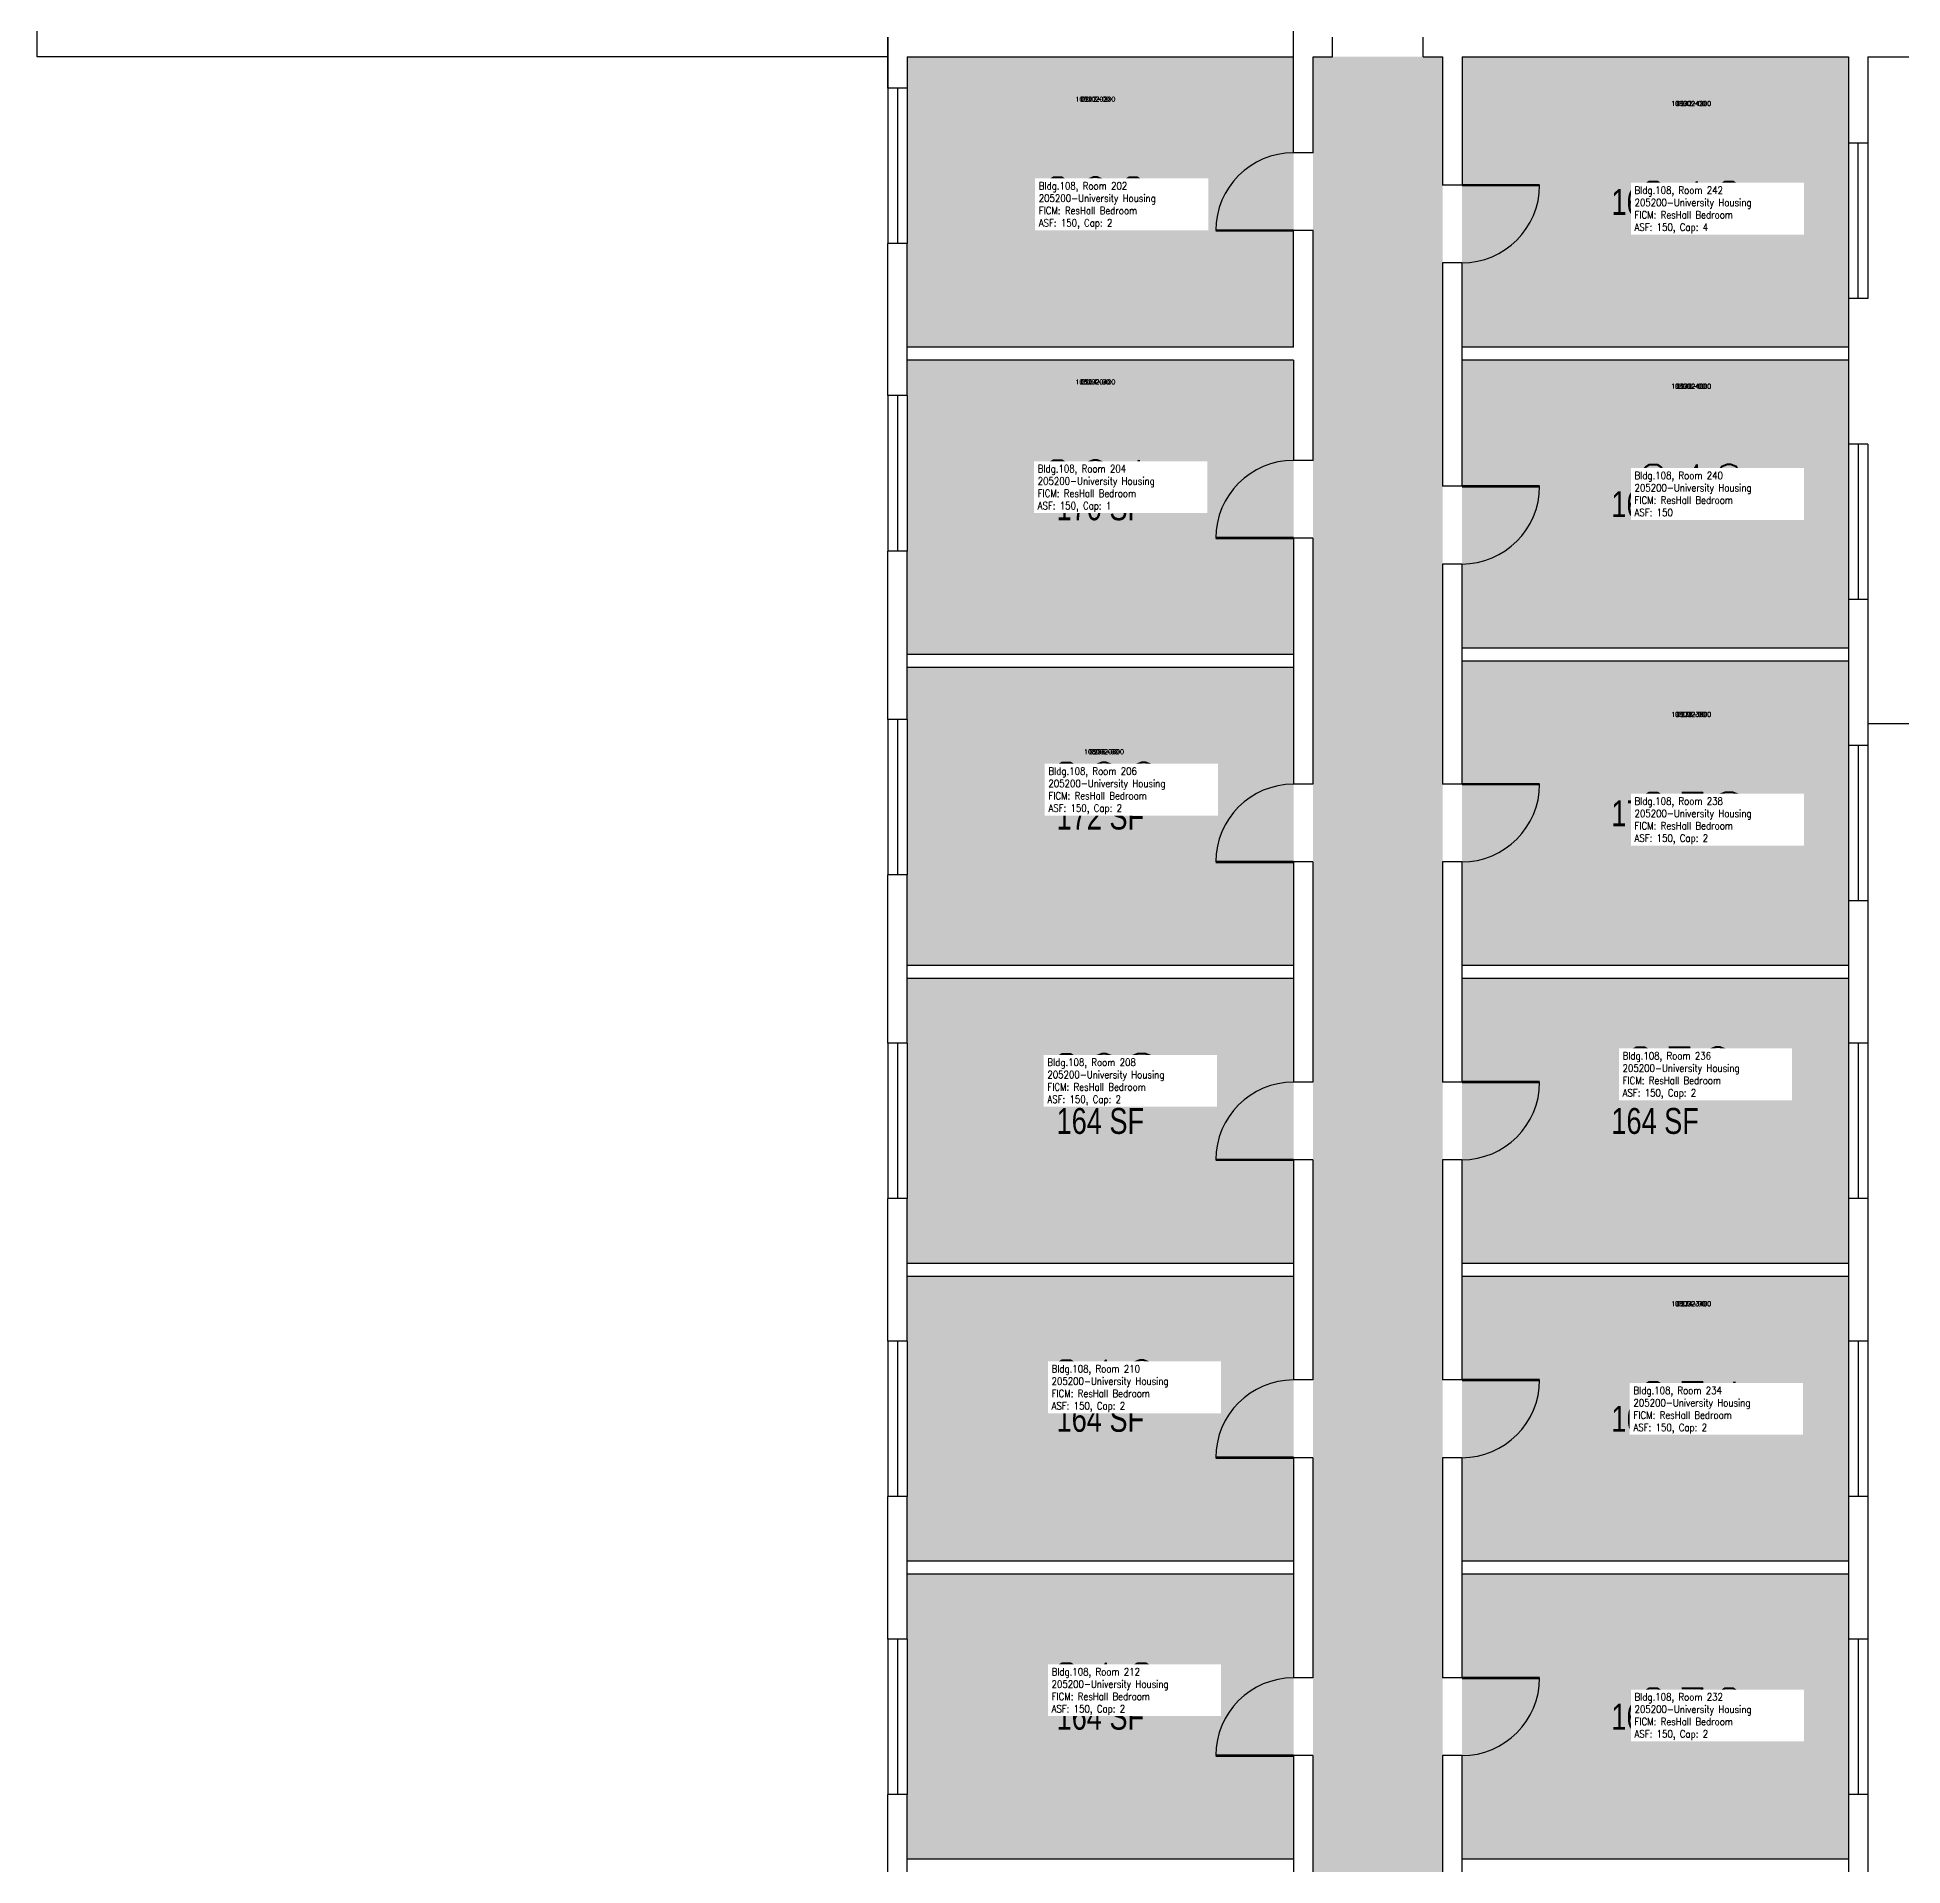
# Model space of a CAD drawing. Header units: inches. Extents: x -394 to 1224, y 0 to 3729.
# Drawn here: x -394 to 470, y 938 to 1785 of the extents above; entities that cross this region are included whole.
import ezdxf
from ezdxf.enums import TextEntityAlignment as Align

# ---------------------------------------------------------------- set-up
doc = ezdxf.new("R2010")
doc.units = ezdxf.units.IN
doc.header["$LTSCALE"] = 0.25
doc.header["$MEASUREMENT"] = 0
for name, color, linetype in [('A-DOOR', 2, 'CONTINUOUS'), ('A-GLAZ', 1, 'CONTINUOUS'), ('A-GLAZ-SILL', 2, 'CONTINUOUS'), ('A-IDEN-RNUM', 7, 'CONTINUOUS'), ('A-IDEN-SNUM', 4, 'CONTINUOUS'), ('A-IDEN-VNUM', 4, 'CONTINUOUS'), ('A-ROOF', 2, 'CONTINUOUS'), ('A-WALL', 5, 'CONTINUOUS'), ('AREA-TEXT', 3, 'CONTINUOUS'), ('Rooms-Category-Color', 7, 'CONTINUOUS'), ('Rooms-College-Color', 7, 'CONTINUOUS'), ('Rooms-Department-Color', 7, 'CONTINUOUS'), ('Rooms-Division-Color', 7, 'CONTINUOUS'), ('Rooms-Information', 7, 'CONTINUOUS')]:
    doc.layers.add(name, color=color, linetype=linetype)
doc.styles.add('AREA', font='arial.ttf', dxfattribs={"width": 0.75, "height": 24})
doc.styles.add('ROOMSNUMBER', font='SIMPLEX.shx', dxfattribs={"height": 0.18})
doc.styles.add('ROOMVNUMBER', font='simplex.shx', dxfattribs={"width": 0.85})

msp = doc.modelspace()

# ---------------------------------------------------------------- hatches: boundary and pattern name
at = {"layer": 'Rooms-Category-Color', "true_color": 0x728ef3}
for points in [[(188, 1776), (9, 1776), (9, 1747.99), (9, 1675.99), (9, 1641.5), (187.96, 1641.5)], [(445.08, 1666.5), (445.08, 1738.5), (445.08, 1776), (266.04, 1776), (265.96, 1641.5), (445, 1641.5)], [(187.96, 1635.5), (9, 1635.5), (9, 1605.5), (9, 1533.5), (9, 1499.01), (187.96, 1499.01)], [(445, 1526), (445, 1598), (445, 1635.5), (265.96, 1635.5), (265.96, 1502.01), (445, 1502.01)], [(445, 1385), (445, 1457), (445, 1496.01), (265.96, 1496), (265.96, 1355), (445, 1355)], [(187.96, 1493.01), (9, 1493.01), (9, 1469.01), (9, 1397.01), (9, 1355), (187.96, 1355)], [(187.96, 1349), (9, 1349), (9, 1319), (9, 1247), (9, 1217), (187.96, 1217)], [(445, 1247), (445, 1319), (445, 1349), (265.96, 1349), (265.96, 1217), (445, 1217)], [(187.96, 1211), (9, 1211), (9, 1181), (9, 1109), (9, 1079), (187.96, 1079)], [(445, 1109), (445, 1181), (445, 1211), (265.96, 1211), (265.96, 1079), (445, 1079)], [(187.96, 1073), (9, 1073), (9, 1043), (9, 971), (9, 941), (187.96, 941)], [(445, 971), (445, 1043), (445, 1073), (265.96, 1073), (265.96, 941), (445, 941)]]:
    msp.add_hatch(color=171, dxfattribs=at).paths.add_polyline_path(points)
at = {"layer": 'Rooms-Category-Color', "true_color": 0xadadad}
msp.add_hatch(color=253, dxfattribs=at).paths.add_polyline_path([(257.04, 1776), (196.96, 1776), (196.96, 1773), (196.96, 155), (197, 155), (197, 9), (257, 9), (256.96, 527), (268.96, 527), (268.96, 556), (256.96, 556), (257.04, 1776)])
at = {"layer": 'Rooms-College-Color', "true_color": 0xadadad}
for points in [[(188, 1776), (9, 1776), (9, 1747.99), (9, 1675.99), (9, 1641.5), (187.96, 1641.5)], [(257.04, 1776), (196.96, 1776), (196.96, 1773), (196.96, 155), (197, 155), (197, 9), (257, 9), (256.96, 527), (268.96, 527), (268.96, 556), (256.96, 556), (257.04, 1776)], [(445.08, 1666.5), (445.08, 1738.5), (445.08, 1776), (266.04, 1776), (265.96, 1641.5), (445, 1641.5)], [(187.96, 1635.5), (9, 1635.5), (9, 1605.5), (9, 1533.5), (9, 1499.01), (187.96, 1499.01)], [(445, 1526), (445, 1598), (445, 1635.5), (265.96, 1635.5), (265.96, 1502.01), (445, 1502.01)], [(445, 1385), (445, 1457), (445, 1496.01), (265.96, 1496), (265.96, 1355), (445, 1355)], [(187.96, 1493.01), (9, 1493.01), (9, 1469.01), (9, 1397.01), (9, 1355), (187.96, 1355)], [(187.96, 1349), (9, 1349), (9, 1319), (9, 1247), (9, 1217), (187.96, 1217)], [(445, 1247), (445, 1319), (445, 1349), (265.96, 1349), (265.96, 1217), (445, 1217)], [(187.96, 1211), (9, 1211), (9, 1181), (9, 1109), (9, 1079), (187.96, 1079)], [(445, 1109), (445, 1181), (445, 1211), (265.96, 1211), (265.96, 1079), (445, 1079)], [(187.96, 1073), (9, 1073), (9, 1043), (9, 971), (9, 941), (187.96, 941)], [(445, 971), (445, 1043), (445, 1073), (265.96, 1073), (265.96, 941), (445, 941)]]:
    msp.add_hatch(color=253, dxfattribs=at).paths.add_polyline_path(points)
at = {"layer": 'Rooms-Department-Color', "true_color": 0x604aed}
for points in [[(188, 1776), (9, 1776), (9, 1747.99), (9, 1675.99), (9, 1641.5), (187.96, 1641.5)], [(445.08, 1666.5), (445.08, 1738.5), (445.08, 1776), (266.04, 1776), (265.96, 1641.5), (445, 1641.5)], [(187.96, 1635.5), (9, 1635.5), (9, 1605.5), (9, 1533.5), (9, 1499.01), (187.96, 1499.01)], [(445, 1526), (445, 1598), (445, 1635.5), (265.96, 1635.5), (265.96, 1502.01), (445, 1502.01)], [(445, 1385), (445, 1457), (445, 1496.01), (265.96, 1496), (265.96, 1355), (445, 1355)], [(187.96, 1493.01), (9, 1493.01), (9, 1469.01), (9, 1397.01), (9, 1355), (187.96, 1355)], [(187.96, 1349), (9, 1349), (9, 1319), (9, 1247), (9, 1217), (187.96, 1217)], [(445, 1247), (445, 1319), (445, 1349), (265.96, 1349), (265.96, 1217), (445, 1217)], [(187.96, 1211), (9, 1211), (9, 1181), (9, 1109), (9, 1079), (187.96, 1079)], [(445, 1109), (445, 1181), (445, 1211), (265.96, 1211), (265.96, 1079), (445, 1079)], [(187.96, 1073), (9, 1073), (9, 1043), (9, 971), (9, 941), (187.96, 941)], [(445, 971), (445, 1043), (445, 1073), (265.96, 1073), (265.96, 941), (445, 941)]]:
    msp.add_hatch(color=173, dxfattribs=at).paths.add_polyline_path(points)
at = {"layer": 'Rooms-Department-Color', "true_color": 0xacacac}
msp.add_hatch(color=253, dxfattribs=at).paths.add_polyline_path([(257.04, 1776), (196.96, 1776), (196.96, 1773), (196.96, 155), (197, 155), (197, 9), (257, 9), (256.96, 527), (268.96, 527), (268.96, 556), (256.96, 556), (257.04, 1776)])
at = {"layer": 'Rooms-Division-Color', "true_color": 0x604aed}
for points in [[(188, 1776), (9, 1776), (9, 1747.99), (9, 1675.99), (9, 1641.5), (187.96, 1641.5)], [(445.08, 1666.5), (445.08, 1738.5), (445.08, 1776), (266.04, 1776), (265.96, 1641.5), (445, 1641.5)], [(187.96, 1635.5), (9, 1635.5), (9, 1605.5), (9, 1533.5), (9, 1499.01), (187.96, 1499.01)], [(445, 1526), (445, 1598), (445, 1635.5), (265.96, 1635.5), (265.96, 1502.01), (445, 1502.01)], [(445, 1385), (445, 1457), (445, 1496.01), (265.96, 1496), (265.96, 1355), (445, 1355)], [(187.96, 1493.01), (9, 1493.01), (9, 1469.01), (9, 1397.01), (9, 1355), (187.96, 1355)], [(187.96, 1349), (9, 1349), (9, 1319), (9, 1247), (9, 1217), (187.96, 1217)], [(445, 1247), (445, 1319), (445, 1349), (265.96, 1349), (265.96, 1217), (445, 1217)], [(187.96, 1211), (9, 1211), (9, 1181), (9, 1109), (9, 1079), (187.96, 1079)], [(445, 1109), (445, 1181), (445, 1211), (265.96, 1211), (265.96, 1079), (445, 1079)], [(187.96, 1073), (9, 1073), (9, 1043), (9, 971), (9, 941), (187.96, 941)], [(445, 971), (445, 1043), (445, 1073), (265.96, 1073), (265.96, 941), (445, 941)]]:
    msp.add_hatch(color=173, dxfattribs=at).paths.add_polyline_path(points)
at = {"layer": 'Rooms-Division-Color', "true_color": 0xadadad}
msp.add_hatch(color=253, dxfattribs=at).paths.add_polyline_path([(257.04, 1776), (196.96, 1776), (196.96, 1773), (196.96, 155), (197, 155), (197, 9), (257, 9), (256.96, 527), (268.96, 527), (268.96, 556), (256.96, 556), (257.04, 1776)])

# ---------------------------------------------------------------- linework, layer by layer
at = {"layer": 'A-DOOR', "const_width": 1.2}
for points in [[(265.96, 1716.49), (301.96, 1716.49)], [(187.96, 1695.49), (151.96, 1695.49)], [(265.96, 1577), (301.96, 1577)], [(187.96, 1553), (151.96, 1553)], [(265.96, 1439), (301.96, 1439)], [(187.96, 1403), (151.96, 1403)], [(265.96, 1301), (301.96, 1301)], [(187.96, 1265), (151.96, 1265)], [(265.96, 1163), (301.96, 1163)], [(187.96, 1127), (151.96, 1127)], [(265.96, 1025), (301.96, 1025)], [(187.96, 989), (151.96, 989)]]:
    msp.add_lwpolyline(points, dxfattribs=at)
at = {"layer": 'A-DOOR'}
for centre, start, end in [((187.96, 1695.49), 90, 180), ((265.96, 1716.49), 270, 360), ((187.96, 1553), 90, 180), ((265.96, 1577), 270, 360), ((187.96, 1403), 90, 180), ((265.96, 1439), 270, 360), ((187.96, 1265), 90, 180), ((265.96, 1301), 270, 360), ((187.96, 1127), 90, 180), ((265.96, 1163), 270, 360), ((187.96, 989), 90, 180), ((265.96, 1025), 270, 360)]:
    msp.add_arc(centre, 36, start, end, dxfattribs=at)
at = {"layer": 'A-GLAZ'}
for p, q in [((4.49, 1761.5), (4.49, 1689.5)), ((449.47, 1735.97), (449.47, 1663.97)), ((4.5, 1689.5), (4.5, 1689.48)), ((449.5, 1663.99), (449.5, 1663.97)), ((4.49, 1619.01), (4.49, 1547.01)), ((449.5, 1596.48), (449.5, 1524.48)), ((4.5, 1547.01), (4.5, 1547)), ((4.5, 1469), (4.5, 1397)), ((449.5, 1456.98), (449.5, 1384.98)), ((4.5, 1318.98), (4.5, 1246.98)), ((449.5, 1319), (449.5, 1246.98)), ((4.5, 1180.98), (4.5, 1108.98)), ((449.5, 1180.98), (449.5, 1108.98)), ((4.5, 1042.98), (4.5, 970.98)), ((449.5, 1042.98), (449.5, 970.98))]:
    msp.add_line(p, q, dxfattribs=at)
at = {"layer": 'A-GLAZ-SILL'}
for p, q in [((0, 1761.5), (0, 1689.5)), ((9, 1761.5), (9, 1689.5)), ((445, 1735.99), (445, 1663.99)), ((454, 1735.99), (454, 1663.99)), ((0, 1619.01), (0, 1547.01)), ((9, 1619.01), (9, 1547.01)), ((445, 1596.49), (445, 1524.49)), ((454, 1596.49), (454, 1524.49)), ((0, 1469.01), (0, 1397.01)), ((9, 1469.01), (9, 1397.01)), ((445, 1457), (445, 1385)), ((454, 1457), (454, 1385)), ((0, 1319), (0, 1247)), ((9, 1319), (9, 1247)), ((445, 1319), (445, 1247)), ((454, 1319), (454, 1247)), ((0, 1181), (0, 1109)), ((9, 1181), (9, 1109)), ((445, 1181), (445, 1109)), ((454, 1181), (454, 1109)), ((0, 1043), (0, 971)), ((9, 1043), (9, 971)), ((445, 1043), (445, 971)), ((454, 1043), (454, 971))]:
    msp.add_line(p, q, dxfattribs=at)
at = {"layer": 'A-ROOF'}
for p, q in [((-394, 1776), (-394, 2091)), ((0, 1776), (-394, 1776)), ((1224, 1467), (454, 1467))]:
    msp.add_line(p, q, dxfattribs=at)
at = {"layer": 'A-WALL'}
for p, q in [((188, 1731.49), (188, 2122)), ((0, 1761.5), (0, 1785)), ((0, 1785), (0, 1761.5)), ((206.02, 1776), (206.02, 1785)), ((248.02, 1776), (248.02, 1785)), ((9, 1776), (187.96, 1776)), ((9, 1776), (188, 1776)), ((9, 1776), (9, 1761.5)), ((197, 1776), (206.02, 1776)), ((197, 1731.49), (197, 1776)), ((248.02, 1776), (257.04, 1776)), ((257.04, 1776), (257.04, 1716.49)), ((266.04, 1776), (266.04, 1716.49)), ((266.04, 1776), (445, 1776)), ((445, 1776), (445, 1735.99)), ((445.04, 1776), (445.08, 1776)), ((453.96, 1776), (715, 1776)), ((453.96, 1776), (453.96, 1735.99)), ((9, 1761.5), (0, 1761.5)), ((197, 1731.49), (187.96, 1731.49)), ((453.96, 1735.99), (445, 1735.99)), ((266.04, 1716.49), (257.04, 1716.49)), ((197, 1695.49), (187.96, 1695.49)), ((188, 1641.5), (188, 1695.49)), ((197, 1589), (197, 1695.49)), ((0, 1619.01), (0, 1689.5)), ((9, 1689.5), (0, 1689.5)), ((9, 1619.01), (9, 1689.5)), ((265.96, 1680.49), (256.96, 1680.49)), ((256.96, 1680.49), (256.96, 1577)), ((265.96, 1680.49), (265.96, 1577)), ((454, 1663.99), (445, 1663.99)), ((445, 1663.99), (445, 1596.49)), ((188, 1641.5), (9, 1641.5)), ((187.96, 1635.5), (9, 1635.5)), ((187.96, 1635.5), (187.96, 1589)), ((445, 1641.5), (265.96, 1641.5)), ((445, 1635.5), (265.96, 1635.5)), ((9, 1619.01), (0, 1619.01)), ((453.96, 1596.49), (445, 1596.49)), ((197, 1589), (187.96, 1589)), ((265.96, 1577), (256.96, 1577)), ((0, 1469.01), (0, 1547.01)), ((9, 1547.01), (0, 1547.01)), ((9, 1469.01), (9, 1547.01)), ((187.96, 1553), (187.96, 1439)), ((196.96, 1553), (187.96, 1553)), ((196.96, 1553), (196.96, 1439)), ((265.96, 1541), (256.96, 1541)), ((256.96, 1541), (256.96, 1439)), ((265.96, 1541), (265.96, 1439)), ((454, 1524.49), (445, 1524.49)), ((445, 1524.49), (445, 1457)), ((454, 1524.49), (454, 1457)), ((187.96, 1499.01), (9, 1499.01)), ((445, 1502.01), (265.96, 1502.01)), ((445, 1496.01), (265.96, 1496.01)), ((187.96, 1493.01), (9, 1493.01)), ((9, 1469.01), (0, 1469.01)), ((453.96, 1457), (445, 1457)), ((196.96, 1439), (187.96, 1439)), ((265.96, 1439), (256.96, 1439)), ((196.96, 1403), (187.96, 1403)), ((187.96, 1403), (187.96, 1301)), ((196.96, 1403), (196.96, 1301)), ((265.96, 1403), (256.96, 1403)), ((256.96, 1403), (256.96, 1301)), ((265.96, 1403), (265.96, 1301)), ((0, 1319), (0, 1397.01)), ((9, 1397.01), (0, 1397.01)), ((9, 1319), (9, 1397.01)), ((454, 1385), (445, 1385)), ((445, 1385), (445, 1319)), ((454, 1385), (454, 1319)), ((187.96, 1355), (9, 1355)), ((187.96, 1349), (9, 1349)), ((445, 1355), (265.96, 1355)), ((445, 1349), (265.96, 1349)), ((9, 1319), (0, 1319)), ((454, 1319), (445, 1319)), ((196.96, 1301), (187.96, 1301)), ((265.96, 1301), (256.96, 1301)), ((196.96, 1265), (187.96, 1265)), ((187.96, 1265), (187.96, 1163)), ((196.96, 1265), (196.96, 1163)), ((256.96, 1265), (256.96, 1163)), ((265.96, 1265), (256.96, 1265)), ((265.96, 1265), (265.96, 1163)), ((9, 1247), (0, 1247)), ((0, 1181), (0, 1247)), ((9, 1181), (9, 1247)), ((454, 1247), (445, 1247)), ((445, 1247), (445, 1181)), ((454, 1247), (454, 1181)), ((187.96, 1217), (9, 1217)), ((187.96, 1211), (9, 1211)), ((445, 1217), (265.96, 1217)), ((445, 1211), (265.96, 1211)), ((9, 1181), (0, 1181)), ((454, 1181), (445, 1181)), ((196.96, 1163), (187.96, 1163)), ((265.96, 1163), (256.96, 1163)), ((196.96, 1127), (187.96, 1127)), ((187.96, 1127), (187.96, 1025)), ((196.96, 1127), (196.96, 1025)), ((265.96, 1127), (256.96, 1127)), ((256.96, 1127), (256.96, 1025)), ((265.96, 1127), (265.96, 1025)), ((0, 1043), (0, 1109)), ((9, 1109), (0, 1109)), ((9, 1043), (9, 1109)), ((454, 1109), (445, 1109)), ((445, 1109), (445, 1043)), ((454, 1109), (454, 1043)), ((187.96, 1079), (9, 1079)), ((187.96, 1073), (9, 1073)), ((445, 1079), (265.96, 1079)), ((445, 1073), (265.96, 1073)), ((9, 1043), (0, 1043)), ((454, 1043), (445, 1043)), ((196.96, 1025), (187.96, 1025)), ((265.96, 1025), (256.96, 1025)), ((196.96, 989), (187.96, 989)), ((187.96, 989), (187.96, 887)), ((196.96, 989), (196.96, 887)), ((265.96, 989), (256.96, 989)), ((256.96, 989), (256.96, 923)), ((265.96, 989), (265.96, 923)), ((9, 971), (0, 971)), ((0, 905), (0, 971)), ((9, 905), (9, 971)), ((454, 971), (445, 971)), ((445, 971), (445, 782)), ((454, 971), (454, 782)), ((187.96, 941), (9, 941)), ((445, 941), (265.96, 941))]:
    msp.add_line(p, q, dxfattribs=at)

# ---------------------------------------------------------------- texts
at = {"layer": 'A-IDEN-RNUM', "style": 'ROOMSNUMBER'}
for s, p in [('0202-00', (96.18, 1756.34)), ('0242-00', (372.18, 1754.34)), ('0204-00', (96.18, 1625.34)), ('0240-00', (372.18, 1623.34)), ('0238-00', (372.18, 1471.34)), ('0206-00', (100.18, 1454.07)), ('0236-00', (366.18, 1304.06)), ('0208-00', (100.18, 1303.07)), ('0234-00', (372.18, 1198.34)), ('0210-00', (100.18, 1170.12)), ('0212-00', (100.18, 1021.77)), ('0232-00', (372.18, 1005.04))]:
    msp.add_text(s, height=2.16, dxfattribs=at).set_placement(p, align=Align.MIDDLE)
at = {"layer": 'A-IDEN-SNUM', "style": 'ROOMSNUMBER'}
for s, p in [('1080020200', (96.18, 1756.34)), ('1080024200', (372.18, 1754.34)), ('1080020400', (96.18, 1625.34)), ('1080024000', (372.18, 1623.34)), ('1080023800', (372.18, 1471.34)), ('1080020600', (100.18, 1454.07)), ('1080023600', (366.18, 1304.06)), ('1080020800', (100.18, 1303.07)), ('1080023400', (372.18, 1198.34)), ('1080021000', (100.18, 1170.12)), ('1080021200', (100.18, 1021.77)), ('1080023200', (372.18, 1005.04))]:
    msp.add_text(s, height=2.16, dxfattribs=at).set_placement(p, align=Align.MIDDLE)
at = {"layer": 'A-IDEN-VNUM', "style": 'ROOMVNUMBER', "width": 0.85}
for s, p in [('202', (96.18, 1708.17)), ('242', (372.18, 1706.17)), ('204', (96.18, 1577.17)), ('240', (372.18, 1575.17)), ('206', (100.18, 1437.07)), ('238', (372.18, 1423.17)), ('208', (100.18, 1302.17)), ('236', (366.18, 1305.17)), ('210', (100.18, 1160.17)), ('234', (372.18, 1150.17)), ('212', (100.18, 1019.86)), ('232', (372.18, 1008.17))]:
    msp.add_text(s, height=24, dxfattribs=at).set_placement(p, align=Align.MIDDLE)
at = {"layer": 'AREA-TEXT', "style": 'AREA', "width": 0.75}
for s, p in [('167 SF', (98.5, 1708.75)), ('167 SF', (355.52, 1708.75)), ('170 SF', (98.48, 1567.26)), ('166 SF', (355.48, 1568.75)), ('172 SF', (98.48, 1424.01)), ('175 SF', (355.48, 1425.5)), ('164 SF', (98.48, 1283)), ('164 SF', (355.48, 1283)), ('164 SF', (98.48, 1145)), ('164 SF', (355.48, 1145)), ('164 SF', (98.48, 1007)), ('164 SF', (355.48, 1007))]:
    msp.add_text(s, height=12, dxfattribs=at).set_placement(p, align=Align.MIDDLE_CENTER)

# ---------------------------------------------------------------- next in the draw order: texts
at = {"layer": 'Rooms-Information', "char_height": 3.4286, "width": 76.8, "attachment_point": 7, "style": 'ROOMVNUMBER', "bg_fill": 3, "box_fill_scale": 1.5, "bg_fill_color": 256, "bg_fill_true_color": 13158600, "bg_fill_transparency": 0}
for s, insert in [('Bldg.108, Room 202^M^J205200-University Housing^M^JFICM: ResHall Bedroom^M^JASF: 150, Cap: 2', (69.95, 1696.17)), ('Bldg.108, Room 242^M^J205200-University Housing^M^JFICM: ResHall Bedroom^M^JASF: 150, Cap: 4', (345.95, 1694.17)), ('Bldg.108, Room 204^M^J205200-University Housing^M^JFICM: ResHall Bedroom^M^JASF: 150, Cap: 1', (69.46, 1565.17)), ('Bldg.108, Room 240^M^J205200-University Housing^M^JFICM: ResHall Bedroom^M^JASF: 150', (345.95, 1563.17)), ('Bldg.108, Room 206^M^J205200-University Housing^M^JFICM: ResHall Bedroom^M^JASF: 150, Cap: 2', (74.43, 1425.07)), ('Bldg.108, Room 238^M^J205200-University Housing^M^JFICM: ResHall Bedroom^M^JASF: 150, Cap: 2', (345.95, 1411.17)), ('Bldg.108, Room 208^M^J205200-University Housing^M^JFICM: ResHall Bedroom^M^JASF: 150, Cap: 2', (73.95, 1290.17)), ('Bldg.108, Room 236^M^J205200-University Housing^M^JFICM: ResHall Bedroom^M^JASF: 150, Cap: 2', (340.43, 1293.17)), ('Bldg.108, Room 210^M^J205200-University Housing^M^JFICM: ResHall Bedroom^M^JASF: 150, Cap: 2', (75.89, 1148.17)), ('Bldg.108, Room 234^M^J205200-University Housing^M^JFICM: ResHall Bedroom^M^JASF: 150, Cap: 2', (345.46, 1138.17)), ('Bldg.108, Room 212^M^J205200-University Housing^M^JFICM: ResHall Bedroom^M^JASF: 150, Cap: 2', (75.89, 1007.86)), ('Bldg.108, Room 232^M^J205200-University Housing^M^JFICM: ResHall Bedroom^M^JASF: 150, Cap: 2', (345.95, 996.17))]:
    msp.add_mtext(s, dxfattribs=dict(at, insert=insert))

doc.saveas('drawing.dxf')
